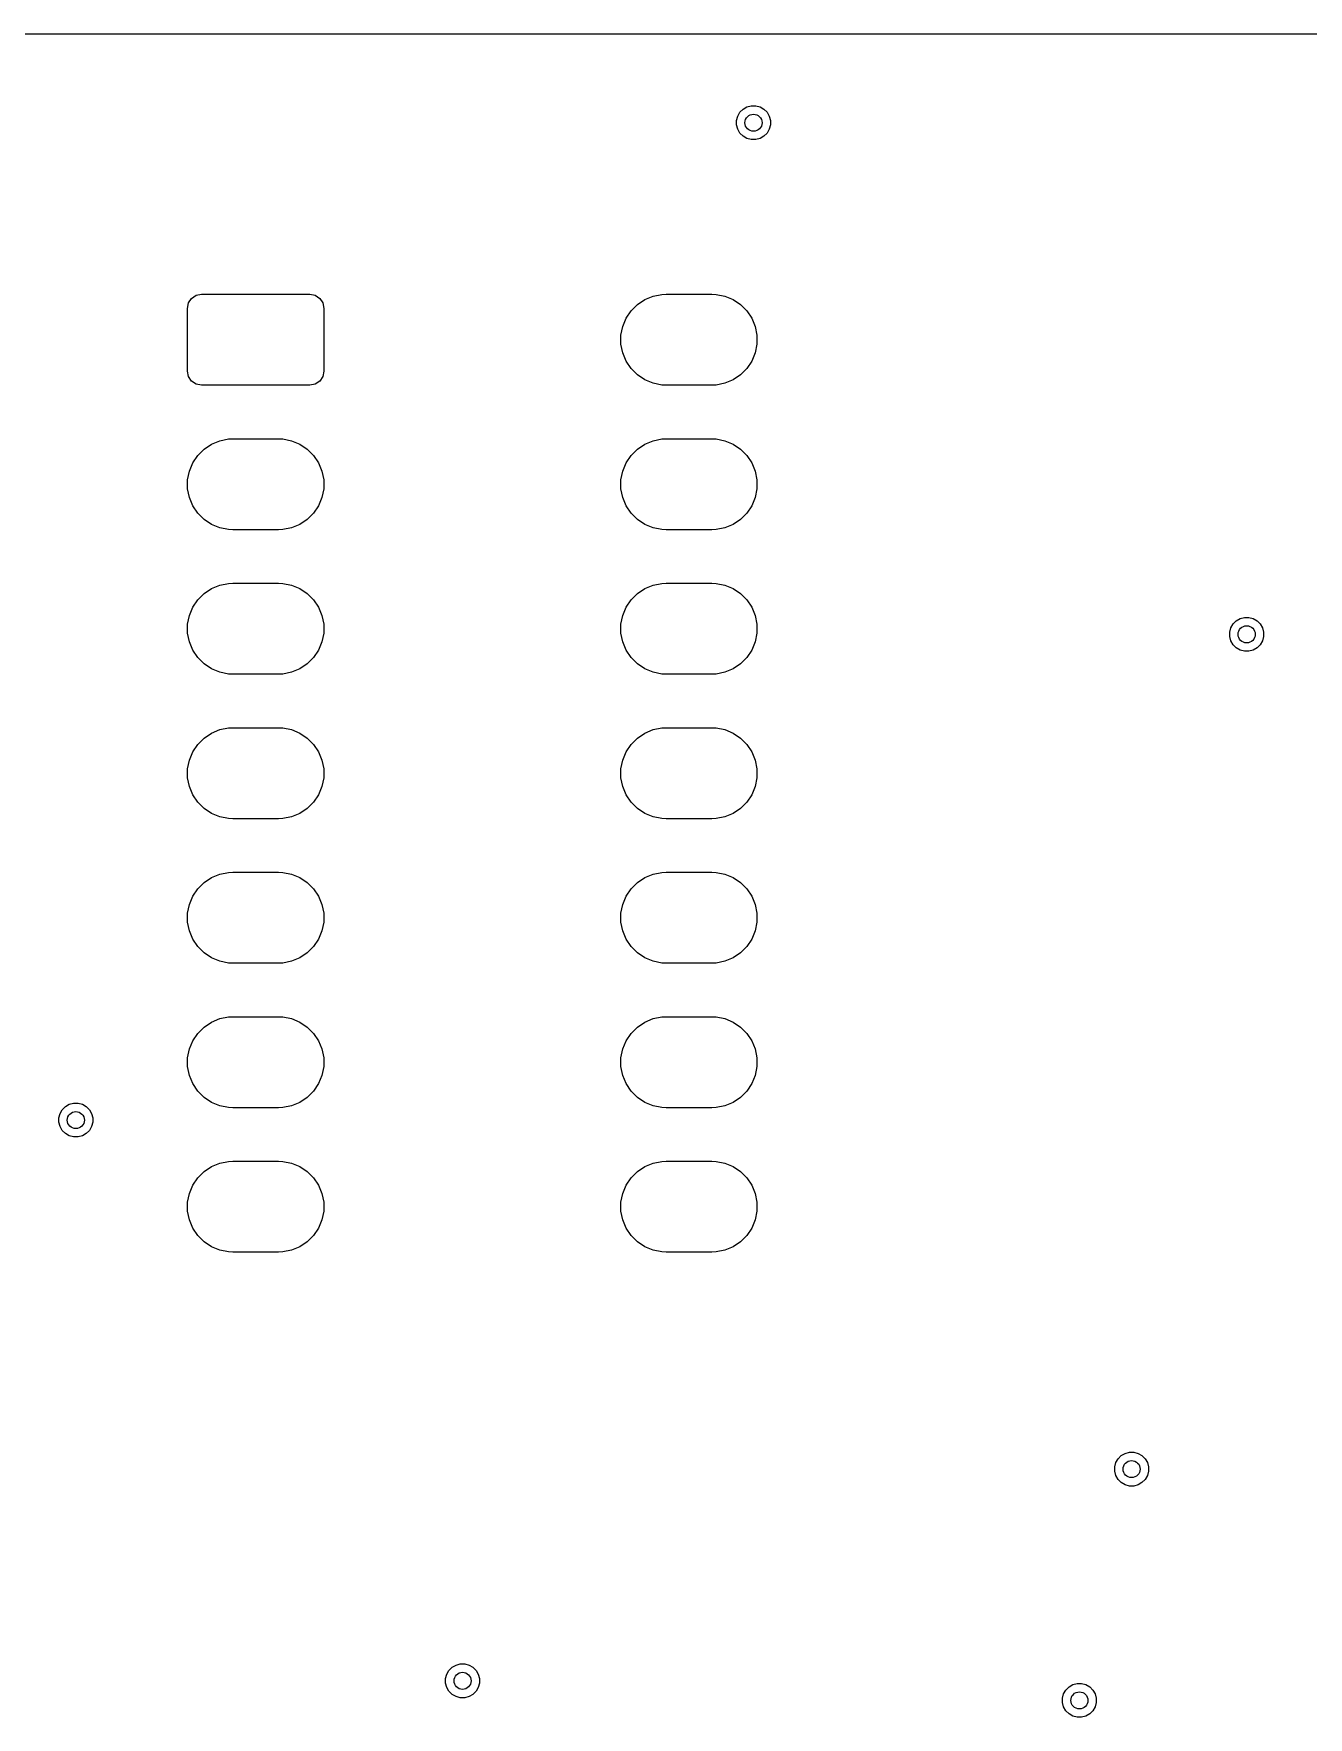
# Model space of a CAD drawing. Extents: x 44.5 to 133, y -119 to -55.5.
# Drawn here: x 66.48 to 88.89, y -85.1 to -55.5 of the extents above; entities that cross this region are included whole.
import ezdxf

# ---------------------------------------------------------------- set-up
doc = ezdxf.new("R2010")
doc.units = 0
doc.layers.add('BLACK', color=7, linetype='CONTINUOUS')

msp = doc.modelspace()

# ---------------------------------------------------------------- linework, layer by layer
at = {"layer": 'BLACK', "linetype": 'CONTINUOUS'}
for p, q in [((44.5, -55.5), (133, -55.5)), ((78.952772, -56.826994), (79.020595, -56.787836)), ((79.020595, -56.787836), (79.096242, -56.767567)), ((79.096242, -56.767567), (79.174558, -56.767567)), ((79.174558, -56.767567), (79.250205, -56.787836)), ((79.250205, -56.787836), (79.318028, -56.826994)), ((78.837967, -57.025842), (78.858236, -56.950195)), ((78.837967, -57.104158), (78.837967, -57.025842)), ((78.858236, -57.179805), (78.837967, -57.104158)), ((78.858236, -56.950195), (78.897394, -56.882372)), ((78.897394, -56.882372), (78.952772, -56.826994)), ((79.318028, -56.826994), (79.373406, -56.882372)), ((79.373406, -56.882372), (79.412564, -56.950195)), ((79.412564, -56.950195), (79.432833, -57.025842)), ((79.432833, -57.104158), (79.412564, -57.179805)), ((79.432833, -57.025842), (79.432833, -57.104158)), ((78.897394, -57.247628), (78.858236, -57.179805)), ((78.952772, -57.303006), (78.897394, -57.247628)), ((79.020595, -57.342164), (78.952772, -57.303006)), ((79.096242, -57.362433), (79.020595, -57.342164)), ((79.174558, -57.362433), (79.096242, -57.362433)), ((79.250205, -57.342164), (79.174558, -57.362433)), ((79.318028, -57.303006), (79.250205, -57.342164)), ((79.373406, -57.247628), (79.318028, -57.303006)), ((79.412564, -57.179805), (79.373406, -57.247628)), ((69.18, -60.33), (69.19903, -60.234329)), ((69.18, -61.43), (69.18, -60.33)), ((69.19903, -60.234329), (69.253223, -60.153223)), ((69.253223, -60.153223), (69.334329, -60.09903)), ((69.334329, -60.09903), (69.43, -60.08)), ((69.43, -60.08), (71.33, -60.08)), ((71.33, -60.08), (71.425671, -60.09903)), ((71.425671, -60.09903), (71.506777, -60.153223)), ((71.506777, -60.153223), (71.56097, -60.234329)), ((71.56097, -60.234329), (71.58, -60.33)), ((71.58, -60.33), (71.58, -61.43)), ((76.894463, -60.502883), (76.981592, -60.372485)), ((76.981592, -60.372485), (77.092485, -60.261592)), ((77.092485, -60.261592), (77.222883, -60.174463)), ((77.222883, -60.174463), (77.367772, -60.114448)), ((77.367772, -60.114448), (77.521586, -60.083852)), ((77.521586, -60.083852), (77.6, -60.08)), ((77.6, -60.08), (78.4, -60.08)), ((78.4, -60.08), (78.478414, -60.083852)), ((78.478414, -60.083852), (78.632228, -60.114448)), ((78.632228, -60.114448), (78.777117, -60.174463)), ((78.777117, -60.174463), (78.907515, -60.261592)), ((78.907515, -60.261592), (79.018408, -60.372485)), ((79.018408, -60.372485), (79.105537, -60.502883)), ((76.803852, -60.801586), (76.834448, -60.647772)), ((76.834448, -60.647772), (76.894463, -60.502883)), ((79.105537, -60.502883), (79.165552, -60.647772)), ((79.165552, -60.647772), (79.196148, -60.801586)), ((76.803852, -60.958414), (76.803852, -60.801586)), ((76.834448, -61.112228), (76.803852, -60.958414)), ((79.196148, -60.958414), (79.165552, -61.112228)), ((79.196148, -60.801586), (79.196148, -60.958414)), ((76.894463, -61.257117), (76.834448, -61.112228)), ((76.981592, -61.387515), (76.894463, -61.257117)), ((79.105537, -61.257117), (79.018408, -61.387515)), ((79.165552, -61.112228), (79.105537, -61.257117)), ((69.19903, -61.525671), (69.18, -61.43)), ((69.253223, -61.606777), (69.19903, -61.525671)), ((71.56097, -61.525671), (71.506777, -61.606777)), ((71.58, -61.43), (71.56097, -61.525671)), ((77.092485, -61.498408), (76.981592, -61.387515)), ((77.222883, -61.585537), (77.092485, -61.498408)), ((78.907515, -61.498408), (78.777117, -61.585537)), ((79.018408, -61.387515), (78.907515, -61.498408)), ((69.334329, -61.66097), (69.253223, -61.606777)), ((69.43, -61.68), (69.334329, -61.66097)), ((71.33, -61.68), (69.43, -61.68)), ((71.425671, -61.66097), (71.33, -61.68)), ((71.506777, -61.606777), (71.425671, -61.66097)), ((77.367772, -61.645552), (77.222883, -61.585537)), ((77.521586, -61.676148), (77.367772, -61.645552)), ((77.6, -61.68), (77.521586, -61.676148)), ((78.4, -61.68), (77.6, -61.68)), ((78.478414, -61.676148), (78.4, -61.68)), ((78.632228, -61.645552), (78.478414, -61.676148)), ((78.777117, -61.585537), (78.632228, -61.645552)), ((69.472485, -62.801592), (69.602883, -62.714463)), ((69.602883, -62.714463), (69.747772, -62.654448)), ((69.747772, -62.654448), (69.901586, -62.623852)), ((69.901586, -62.623852), (69.98, -62.62)), ((69.98, -62.62), (70.78, -62.62)), ((70.78, -62.62), (70.858414, -62.623852)), ((70.858414, -62.623852), (71.012228, -62.654448)), ((71.012228, -62.654448), (71.157117, -62.714463)), ((71.157117, -62.714463), (71.287515, -62.801592)), ((77.092485, -62.801592), (77.222883, -62.714463)), ((77.222883, -62.714463), (77.367772, -62.654448)), ((77.367772, -62.654448), (77.521586, -62.623852)), ((77.521586, -62.623852), (77.6, -62.62)), ((77.6, -62.62), (78.4, -62.62)), ((78.4, -62.62), (78.478414, -62.623852)), ((78.478414, -62.623852), (78.632228, -62.654448)), ((78.632228, -62.654448), (78.777117, -62.714463)), ((78.777117, -62.714463), (78.907515, -62.801592)), ((69.274463, -63.042883), (69.361592, -62.912485)), ((69.361592, -62.912485), (69.472485, -62.801592)), ((71.287515, -62.801592), (71.398408, -62.912485)), ((71.398408, -62.912485), (71.485537, -63.042883)), ((76.894463, -63.042883), (76.981592, -62.912485)), ((76.981592, -62.912485), (77.092485, -62.801592)), ((78.907515, -62.801592), (79.018408, -62.912485)), ((79.018408, -62.912485), (79.105537, -63.042883)), ((69.183852, -63.341586), (69.214448, -63.187772)), ((69.214448, -63.187772), (69.274463, -63.042883)), ((71.485537, -63.042883), (71.545552, -63.187772)), ((71.545552, -63.187772), (71.576148, -63.341586)), ((76.803852, -63.341586), (76.834448, -63.187772)), ((76.834448, -63.187772), (76.894463, -63.042883)), ((79.105537, -63.042883), (79.165552, -63.187772)), ((79.165552, -63.187772), (79.196148, -63.341586)), ((69.183852, -63.498414), (69.183852, -63.341586)), ((69.214448, -63.652228), (69.183852, -63.498414)), ((71.576148, -63.498414), (71.545552, -63.652228)), ((71.576148, -63.341586), (71.576148, -63.498414)), ((76.803852, -63.498414), (76.803852, -63.341586)), ((76.834448, -63.652228), (76.803852, -63.498414)), ((79.196148, -63.498414), (79.165552, -63.652228)), ((79.196148, -63.341586), (79.196148, -63.498414)), ((69.274463, -63.797117), (69.214448, -63.652228)), ((69.361592, -63.927515), (69.274463, -63.797117)), ((71.485537, -63.797117), (71.398408, -63.927515)), ((71.545552, -63.652228), (71.485537, -63.797117)), ((76.894463, -63.797117), (76.834448, -63.652228)), ((76.981592, -63.927515), (76.894463, -63.797117)), ((79.105537, -63.797117), (79.018408, -63.927515)), ((79.165552, -63.652228), (79.105537, -63.797117)), ((69.472485, -64.038408), (69.361592, -63.927515)), ((69.602883, -64.125537), (69.472485, -64.038408)), ((69.747772, -64.185552), (69.602883, -64.125537)), ((69.901586, -64.216148), (69.747772, -64.185552)), ((69.98, -64.22), (69.901586, -64.216148)), ((70.78, -64.22), (69.98, -64.22)), ((70.858414, -64.216148), (70.78, -64.22)), ((71.012228, -64.185552), (70.858414, -64.216148)), ((71.157117, -64.125537), (71.012228, -64.185552)), ((71.287515, -64.038408), (71.157117, -64.125537)), ((71.398408, -63.927515), (71.287515, -64.038408)), ((77.092485, -64.038408), (76.981592, -63.927515)), ((77.222883, -64.125537), (77.092485, -64.038408)), ((77.367772, -64.185552), (77.222883, -64.125537)), ((77.521586, -64.216148), (77.367772, -64.185552)), ((77.6, -64.22), (77.521586, -64.216148)), ((78.4, -64.22), (77.6, -64.22)), ((78.478414, -64.216148), (78.4, -64.22)), ((78.632228, -64.185552), (78.478414, -64.216148)), ((78.777117, -64.125537), (78.632228, -64.185552)), ((78.907515, -64.038408), (78.777117, -64.125537)), ((79.018408, -63.927515), (78.907515, -64.038408)), ((69.361592, -65.452485), (69.472485, -65.341592)), ((69.472485, -65.341592), (69.602883, -65.254463)), ((69.602883, -65.254463), (69.747772, -65.194448)), ((69.747772, -65.194448), (69.901586, -65.163852)), ((69.901586, -65.163852), (69.98, -65.16)), ((69.98, -65.16), (70.78, -65.16)), ((70.78, -65.16), (70.858414, -65.163852)), ((70.858414, -65.163852), (71.012228, -65.194448)), ((71.012228, -65.194448), (71.157117, -65.254463)), ((71.157117, -65.254463), (71.287515, -65.341592)), ((71.287515, -65.341592), (71.398408, -65.452485)), ((76.981592, -65.452485), (77.092485, -65.341592)), ((77.092485, -65.341592), (77.222883, -65.254463)), ((77.222883, -65.254463), (77.367772, -65.194448)), ((77.367772, -65.194448), (77.521586, -65.163852)), ((77.521586, -65.163852), (77.6, -65.16)), ((77.6, -65.16), (78.4, -65.16)), ((78.4, -65.16), (78.478414, -65.163852)), ((78.478414, -65.163852), (78.632228, -65.194448)), ((78.632228, -65.194448), (78.777117, -65.254463)), ((78.777117, -65.254463), (78.907515, -65.341592)), ((78.907515, -65.341592), (79.018408, -65.452485)), ((69.214448, -65.727772), (69.274463, -65.582883)), ((69.274463, -65.582883), (69.361592, -65.452485)), ((71.398408, -65.452485), (71.485537, -65.582883)), ((71.485537, -65.582883), (71.545552, -65.727772)), ((76.834448, -65.727772), (76.894463, -65.582883)), ((76.894463, -65.582883), (76.981592, -65.452485)), ((79.018408, -65.452485), (79.105537, -65.582883)), ((79.105537, -65.582883), (79.165552, -65.727772)), ((69.183852, -65.881586), (69.214448, -65.727772)), ((69.183852, -66.038414), (69.183852, -65.881586)), ((71.545552, -65.727772), (71.576148, -65.881586)), ((71.576148, -65.881586), (71.576148, -66.038414)), ((76.803852, -65.881586), (76.834448, -65.727772)), ((76.803852, -66.038414), (76.803852, -65.881586)), ((79.165552, -65.727772), (79.196148, -65.881586)), ((79.196148, -65.881586), (79.196148, -66.038414)), ((87.510367, -66.019442), (87.530636, -65.943795)), ((87.530636, -65.943795), (87.569794, -65.875972)), ((87.569794, -65.875972), (87.625172, -65.820594)), ((87.625172, -65.820594), (87.692995, -65.781436)), ((87.692995, -65.781436), (87.768642, -65.761167)), ((87.768642, -65.761167), (87.846958, -65.761167)), ((87.846958, -65.761167), (87.922605, -65.781436)), ((87.922605, -65.781436), (87.990428, -65.820594)), ((87.990428, -65.820594), (88.045806, -65.875972)), ((88.045806, -65.875972), (88.084964, -65.943795)), ((88.084964, -65.943795), (88.105233, -66.019442)), ((69.214448, -66.192228), (69.183852, -66.038414)), ((69.274463, -66.337117), (69.214448, -66.192228)), ((71.545552, -66.192228), (71.485537, -66.337117)), ((71.576148, -66.038414), (71.545552, -66.192228)), ((76.834448, -66.192228), (76.803852, -66.038414)), ((76.894463, -66.337117), (76.834448, -66.192228)), ((79.165552, -66.192228), (79.105537, -66.337117)), ((79.196148, -66.038414), (79.165552, -66.192228)), ((87.510367, -66.097758), (87.510367, -66.019442)), ((87.530636, -66.173405), (87.510367, -66.097758)), ((87.569794, -66.241228), (87.530636, -66.173405)), ((87.625172, -66.296606), (87.569794, -66.241228)), ((88.045806, -66.241228), (87.990428, -66.296606)), ((88.084964, -66.173405), (88.045806, -66.241228)), ((88.105233, -66.097758), (88.084964, -66.173405)), ((88.105233, -66.019442), (88.105233, -66.097758)), ((69.361592, -66.467515), (69.274463, -66.337117)), ((69.472485, -66.578408), (69.361592, -66.467515)), ((69.602883, -66.665537), (69.472485, -66.578408)), ((71.287515, -66.578408), (71.157117, -66.665537)), ((71.398408, -66.467515), (71.287515, -66.578408)), ((71.485537, -66.337117), (71.398408, -66.467515)), ((76.981592, -66.467515), (76.894463, -66.337117)), ((77.092485, -66.578408), (76.981592, -66.467515)), ((77.222883, -66.665537), (77.092485, -66.578408)), ((78.907515, -66.578408), (78.777117, -66.665537)), ((79.018408, -66.467515), (78.907515, -66.578408)), ((79.105537, -66.337117), (79.018408, -66.467515)), ((87.692995, -66.335764), (87.625172, -66.296606)), ((87.768642, -66.356033), (87.692995, -66.335764)), ((87.846958, -66.356033), (87.768642, -66.356033)), ((87.922605, -66.335764), (87.846958, -66.356033)), ((87.990428, -66.296606), (87.922605, -66.335764)), ((69.747772, -66.725552), (69.602883, -66.665537)), ((69.901586, -66.756148), (69.747772, -66.725552)), ((69.98, -66.76), (69.901586, -66.756148)), ((70.78, -66.76), (69.98, -66.76)), ((70.858414, -66.756148), (70.78, -66.76)), ((71.012228, -66.725552), (70.858414, -66.756148)), ((71.157117, -66.665537), (71.012228, -66.725552)), ((77.367772, -66.725552), (77.222883, -66.665537)), ((77.521586, -66.756148), (77.367772, -66.725552)), ((77.6, -66.76), (77.521586, -66.756148)), ((78.4, -66.76), (77.6, -66.76)), ((78.478414, -66.756148), (78.4, -66.76)), ((78.632228, -66.725552), (78.478414, -66.756148)), ((78.777117, -66.665537), (78.632228, -66.725552)), ((69.602883, -67.794463), (69.747772, -67.734448)), ((69.747772, -67.734448), (69.901586, -67.703852)), ((69.901586, -67.703852), (69.98, -67.7)), ((69.98, -67.7), (70.78, -67.7)), ((70.78, -67.7), (70.858414, -67.703852)), ((70.858414, -67.703852), (71.012228, -67.734448)), ((71.012228, -67.734448), (71.157117, -67.794463)), ((77.222883, -67.794463), (77.367772, -67.734448)), ((77.367772, -67.734448), (77.521586, -67.703852)), ((77.521586, -67.703852), (77.6, -67.7)), ((77.6, -67.7), (78.4, -67.7)), ((78.4, -67.7), (78.478414, -67.703852)), ((78.478414, -67.703852), (78.632228, -67.734448)), ((78.632228, -67.734448), (78.777117, -67.794463)), ((69.274463, -68.122883), (69.361592, -67.992485)), ((69.361592, -67.992485), (69.472485, -67.881592)), ((69.472485, -67.881592), (69.602883, -67.794463)), ((71.157117, -67.794463), (71.287515, -67.881592)), ((71.287515, -67.881592), (71.398408, -67.992485)), ((71.398408, -67.992485), (71.485537, -68.122883)), ((76.894463, -68.122883), (76.981592, -67.992485)), ((76.981592, -67.992485), (77.092485, -67.881592)), ((77.092485, -67.881592), (77.222883, -67.794463)), ((78.777117, -67.794463), (78.907515, -67.881592)), ((78.907515, -67.881592), (79.018408, -67.992485)), ((79.018408, -67.992485), (79.105537, -68.122883)), ((69.183852, -68.421586), (69.214448, -68.267772)), ((69.214448, -68.267772), (69.274463, -68.122883)), ((71.485537, -68.122883), (71.545552, -68.267772)), ((71.545552, -68.267772), (71.576148, -68.421586)), ((76.803852, -68.421586), (76.834448, -68.267772)), ((76.834448, -68.267772), (76.894463, -68.122883)), ((79.105537, -68.122883), (79.165552, -68.267772)), ((79.165552, -68.267772), (79.196148, -68.421586)), ((69.183852, -68.578414), (69.183852, -68.421586)), ((69.214448, -68.732228), (69.183852, -68.578414)), ((71.576148, -68.578414), (71.545552, -68.732228)), ((71.576148, -68.421586), (71.576148, -68.578414)), ((76.803852, -68.578414), (76.803852, -68.421586)), ((76.834448, -68.732228), (76.803852, -68.578414)), ((79.196148, -68.578414), (79.165552, -68.732228)), ((79.196148, -68.421586), (79.196148, -68.578414)), ((69.274463, -68.877117), (69.214448, -68.732228)), ((69.361592, -69.007515), (69.274463, -68.877117)), ((71.485537, -68.877117), (71.398408, -69.007515)), ((71.545552, -68.732228), (71.485537, -68.877117)), ((76.894463, -68.877117), (76.834448, -68.732228)), ((76.981592, -69.007515), (76.894463, -68.877117)), ((79.105537, -68.877117), (79.018408, -69.007515)), ((79.165552, -68.732228), (79.105537, -68.877117)), ((69.472485, -69.118408), (69.361592, -69.007515)), ((69.602883, -69.205537), (69.472485, -69.118408)), ((69.747772, -69.265552), (69.602883, -69.205537)), ((71.157117, -69.205537), (71.012228, -69.265552)), ((71.287515, -69.118408), (71.157117, -69.205537)), ((71.398408, -69.007515), (71.287515, -69.118408)), ((77.092485, -69.118408), (76.981592, -69.007515)), ((77.222883, -69.205537), (77.092485, -69.118408)), ((77.367772, -69.265552), (77.222883, -69.205537)), ((78.777117, -69.205537), (78.632228, -69.265552)), ((78.907515, -69.118408), (78.777117, -69.205537)), ((79.018408, -69.007515), (78.907515, -69.118408)), ((69.901586, -69.296148), (69.747772, -69.265552)), ((69.98, -69.3), (69.901586, -69.296148)), ((70.78, -69.3), (69.98, -69.3)), ((70.858414, -69.296148), (70.78, -69.3)), ((71.012228, -69.265552), (70.858414, -69.296148)), ((77.521586, -69.296148), (77.367772, -69.265552)), ((77.6, -69.3), (77.521586, -69.296148)), ((78.4, -69.3), (77.6, -69.3)), ((78.478414, -69.296148), (78.4, -69.3)), ((78.632228, -69.265552), (78.478414, -69.296148)), ((69.361592, -70.532485), (69.472485, -70.421592)), ((69.472485, -70.421592), (69.602883, -70.334463)), ((69.602883, -70.334463), (69.747772, -70.274448)), ((69.747772, -70.274448), (69.901586, -70.243852)), ((69.901586, -70.243852), (69.98, -70.24)), ((69.98, -70.24), (70.78, -70.24)), ((70.78, -70.24), (70.858414, -70.243852)), ((70.858414, -70.243852), (71.012228, -70.274448)), ((71.012228, -70.274448), (71.157117, -70.334463)), ((71.157117, -70.334463), (71.287515, -70.421592)), ((71.287515, -70.421592), (71.398408, -70.532485)), ((76.981592, -70.532485), (77.092485, -70.421592)), ((77.092485, -70.421592), (77.222883, -70.334463)), ((77.222883, -70.334463), (77.367772, -70.274448)), ((77.367772, -70.274448), (77.521586, -70.243852)), ((77.521586, -70.243852), (77.6, -70.24)), ((77.6, -70.24), (78.4, -70.24)), ((78.4, -70.24), (78.478414, -70.243852)), ((78.478414, -70.243852), (78.632228, -70.274448)), ((78.632228, -70.274448), (78.777117, -70.334463)), ((78.777117, -70.334463), (78.907515, -70.421592)), ((78.907515, -70.421592), (79.018408, -70.532485)), ((69.214448, -70.807772), (69.274463, -70.662883)), ((69.274463, -70.662883), (69.361592, -70.532485)), ((71.398408, -70.532485), (71.485537, -70.662883)), ((71.485537, -70.662883), (71.545552, -70.807772)), ((76.834448, -70.807772), (76.894463, -70.662883)), ((76.894463, -70.662883), (76.981592, -70.532485)), ((79.018408, -70.532485), (79.105537, -70.662883)), ((79.105537, -70.662883), (79.165552, -70.807772)), ((69.183852, -70.961586), (69.214448, -70.807772)), ((69.183852, -71.118414), (69.183852, -70.961586)), ((71.545552, -70.807772), (71.576148, -70.961586)), ((71.576148, -70.961586), (71.576148, -71.118414)), ((76.803852, -70.961586), (76.834448, -70.807772)), ((76.803852, -71.118414), (76.803852, -70.961586)), ((79.165552, -70.807772), (79.196148, -70.961586)), ((79.196148, -70.961586), (79.196148, -71.118414)), ((69.214448, -71.272228), (69.183852, -71.118414)), ((69.274463, -71.417117), (69.214448, -71.272228)), ((71.545552, -71.272228), (71.485537, -71.417117)), ((71.576148, -71.118414), (71.545552, -71.272228)), ((76.834448, -71.272228), (76.803852, -71.118414)), ((76.894463, -71.417117), (76.834448, -71.272228)), ((79.165552, -71.272228), (79.105537, -71.417117)), ((79.196148, -71.118414), (79.165552, -71.272228)), ((69.361592, -71.547515), (69.274463, -71.417117)), ((69.472485, -71.658408), (69.361592, -71.547515)), ((71.398408, -71.547515), (71.287515, -71.658408)), ((71.485537, -71.417117), (71.398408, -71.547515)), ((76.981592, -71.547515), (76.894463, -71.417117)), ((77.092485, -71.658408), (76.981592, -71.547515)), ((79.018408, -71.547515), (78.907515, -71.658408)), ((79.105537, -71.417117), (79.018408, -71.547515)), ((69.602883, -71.745537), (69.472485, -71.658408)), ((69.747772, -71.805552), (69.602883, -71.745537)), ((69.901586, -71.836148), (69.747772, -71.805552)), ((69.98, -71.84), (69.901586, -71.836148)), ((70.78, -71.84), (69.98, -71.84)), ((70.858414, -71.836148), (70.78, -71.84)), ((71.012228, -71.805552), (70.858414, -71.836148)), ((71.157117, -71.745537), (71.012228, -71.805552)), ((71.287515, -71.658408), (71.157117, -71.745537)), ((77.222883, -71.745537), (77.092485, -71.658408)), ((77.367772, -71.805552), (77.222883, -71.745537)), ((77.521586, -71.836148), (77.367772, -71.805552)), ((77.6, -71.84), (77.521586, -71.836148)), ((78.4, -71.84), (77.6, -71.84)), ((78.478414, -71.836148), (78.4, -71.84)), ((78.632228, -71.805552), (78.478414, -71.836148)), ((78.777117, -71.745537), (78.632228, -71.805552)), ((78.907515, -71.658408), (78.777117, -71.745537)), ((69.747772, -72.814448), (69.901586, -72.783852)), ((69.901586, -72.783852), (69.98, -72.78)), ((69.98, -72.78), (70.78, -72.78)), ((70.78, -72.78), (70.858414, -72.783852)), ((70.858414, -72.783852), (71.012228, -72.814448)), ((77.367772, -72.814448), (77.521586, -72.783852)), ((77.521586, -72.783852), (77.6, -72.78)), ((77.6, -72.78), (78.4, -72.78)), ((78.4, -72.78), (78.478414, -72.783852)), ((78.478414, -72.783852), (78.632228, -72.814448)), ((69.274463, -73.202883), (69.361592, -73.072485)), ((69.361592, -73.072485), (69.472485, -72.961592)), ((69.472485, -72.961592), (69.602883, -72.874463)), ((69.602883, -72.874463), (69.747772, -72.814448)), ((71.012228, -72.814448), (71.157117, -72.874463)), ((71.157117, -72.874463), (71.287515, -72.961592)), ((71.287515, -72.961592), (71.398408, -73.072485)), ((71.398408, -73.072485), (71.485537, -73.202883)), ((76.894463, -73.202883), (76.981592, -73.072485)), ((76.981592, -73.072485), (77.092485, -72.961592)), ((77.092485, -72.961592), (77.222883, -72.874463)), ((77.222883, -72.874463), (77.367772, -72.814448)), ((78.632228, -72.814448), (78.777117, -72.874463)), ((78.777117, -72.874463), (78.907515, -72.961592)), ((78.907515, -72.961592), (79.018408, -73.072485)), ((79.018408, -73.072485), (79.105537, -73.202883)), ((69.183852, -73.501586), (69.214448, -73.347772)), ((69.214448, -73.347772), (69.274463, -73.202883)), ((71.485537, -73.202883), (71.545552, -73.347772)), ((71.545552, -73.347772), (71.576148, -73.501586)), ((76.803852, -73.501586), (76.834448, -73.347772)), ((76.834448, -73.347772), (76.894463, -73.202883)), ((79.105537, -73.202883), (79.165552, -73.347772)), ((79.165552, -73.347772), (79.196148, -73.501586)), ((69.183852, -73.658414), (69.183852, -73.501586)), ((69.214448, -73.812228), (69.183852, -73.658414)), ((71.576148, -73.658414), (71.545552, -73.812228)), ((71.576148, -73.501586), (71.576148, -73.658414)), ((76.803852, -73.658414), (76.803852, -73.501586)), ((76.834448, -73.812228), (76.803852, -73.658414)), ((79.196148, -73.658414), (79.165552, -73.812228)), ((79.196148, -73.501586), (79.196148, -73.658414)), ((69.274463, -73.957117), (69.214448, -73.812228)), ((69.361592, -74.087515), (69.274463, -73.957117)), ((71.485537, -73.957117), (71.398408, -74.087515)), ((71.545552, -73.812228), (71.485537, -73.957117)), ((76.894463, -73.957117), (76.834448, -73.812228)), ((76.981592, -74.087515), (76.894463, -73.957117)), ((79.105537, -73.957117), (79.018408, -74.087515)), ((79.165552, -73.812228), (79.105537, -73.957117)), ((69.472485, -74.198408), (69.361592, -74.087515)), ((69.602883, -74.285537), (69.472485, -74.198408)), ((69.747772, -74.345552), (69.602883, -74.285537)), ((71.157117, -74.285537), (71.012228, -74.345552)), ((71.287515, -74.198408), (71.157117, -74.285537)), ((71.398408, -74.087515), (71.287515, -74.198408)), ((77.092485, -74.198408), (76.981592, -74.087515)), ((77.222883, -74.285537), (77.092485, -74.198408)), ((77.367772, -74.345552), (77.222883, -74.285537)), ((78.777117, -74.285537), (78.632228, -74.345552)), ((78.907515, -74.198408), (78.777117, -74.285537)), ((79.018408, -74.087515), (78.907515, -74.198408)), ((66.919867, -74.558142), (66.940136, -74.482495)), ((66.919867, -74.636458), (66.919867, -74.558142)), ((66.940136, -74.482495), (66.979294, -74.414672)), ((66.979294, -74.414672), (67.034672, -74.359294)), ((67.034672, -74.359294), (67.102495, -74.320136)), ((67.102495, -74.320136), (67.178142, -74.299867)), ((67.178142, -74.299867), (67.256458, -74.299867)), ((67.256458, -74.299867), (67.332105, -74.320136)), ((67.332105, -74.320136), (67.399928, -74.359294)), ((67.399928, -74.359294), (67.455306, -74.414672)), ((67.455306, -74.414672), (67.494464, -74.482495)), ((67.494464, -74.482495), (67.514733, -74.558142)), ((67.514733, -74.558142), (67.514733, -74.636458)), ((69.901586, -74.376148), (69.747772, -74.345552)), ((69.98, -74.38), (69.901586, -74.376148)), ((70.78, -74.38), (69.98, -74.38)), ((70.858414, -74.376148), (70.78, -74.38)), ((71.012228, -74.345552), (70.858414, -74.376148)), ((77.521586, -74.376148), (77.367772, -74.345552)), ((77.6, -74.38), (77.521586, -74.376148)), ((78.4, -74.38), (77.6, -74.38)), ((78.478414, -74.376148), (78.4, -74.38)), ((78.632228, -74.345552), (78.478414, -74.376148)), ((66.940136, -74.712105), (66.919867, -74.636458)), ((66.979294, -74.779928), (66.940136, -74.712105)), ((67.034672, -74.835306), (66.979294, -74.779928)), ((67.102495, -74.874464), (67.034672, -74.835306)), ((67.178142, -74.894733), (67.102495, -74.874464)), ((67.332105, -74.874464), (67.256458, -74.894733)), ((67.399928, -74.835306), (67.332105, -74.874464)), ((67.455306, -74.779928), (67.399928, -74.835306)), ((67.494464, -74.712105), (67.455306, -74.779928)), ((67.514733, -74.636458), (67.494464, -74.712105)), ((67.256458, -74.894733), (67.178142, -74.894733)), ((69.472485, -75.501592), (69.602883, -75.414463)), ((69.602883, -75.414463), (69.747772, -75.354448)), ((69.747772, -75.354448), (69.901586, -75.323852)), ((69.901586, -75.323852), (69.98, -75.32)), ((69.98, -75.32), (70.78, -75.32)), ((70.78, -75.32), (70.858414, -75.323852)), ((70.858414, -75.323852), (71.012228, -75.354448)), ((71.012228, -75.354448), (71.157117, -75.414463)), ((71.157117, -75.414463), (71.287515, -75.501592)), ((77.092485, -75.501592), (77.222883, -75.414463)), ((77.222883, -75.414463), (77.367772, -75.354448)), ((77.367772, -75.354448), (77.521586, -75.323852)), ((77.521586, -75.323852), (77.6, -75.32)), ((77.6, -75.32), (78.4, -75.32)), ((78.4, -75.32), (78.478414, -75.323852)), ((78.478414, -75.323852), (78.632228, -75.354448)), ((78.632228, -75.354448), (78.777117, -75.414463)), ((78.777117, -75.414463), (78.907515, -75.501592)), ((69.214448, -75.887772), (69.274463, -75.742883)), ((69.274463, -75.742883), (69.361592, -75.612485)), ((69.361592, -75.612485), (69.472485, -75.501592)), ((71.287515, -75.501592), (71.398408, -75.612485)), ((71.398408, -75.612485), (71.485537, -75.742883)), ((71.485537, -75.742883), (71.545552, -75.887772)), ((76.834448, -75.887772), (76.894463, -75.742883)), ((76.894463, -75.742883), (76.981592, -75.612485)), ((76.981592, -75.612485), (77.092485, -75.501592)), ((78.907515, -75.501592), (79.018408, -75.612485)), ((79.018408, -75.612485), (79.105537, -75.742883)), ((79.105537, -75.742883), (79.165552, -75.887772)), ((69.183852, -76.041586), (69.214448, -75.887772)), ((69.183852, -76.198414), (69.183852, -76.041586)), ((71.545552, -75.887772), (71.576148, -76.041586)), ((71.576148, -76.041586), (71.576148, -76.198414)), ((76.803852, -76.041586), (76.834448, -75.887772)), ((76.803852, -76.198414), (76.803852, -76.041586)), ((79.165552, -75.887772), (79.196148, -76.041586)), ((79.196148, -76.041586), (79.196148, -76.198414)), ((69.214448, -76.352228), (69.183852, -76.198414)), ((69.274463, -76.497117), (69.214448, -76.352228)), ((71.545552, -76.352228), (71.485537, -76.497117)), ((71.576148, -76.198414), (71.545552, -76.352228)), ((76.834448, -76.352228), (76.803852, -76.198414)), ((76.894463, -76.497117), (76.834448, -76.352228)), ((79.165552, -76.352228), (79.105537, -76.497117)), ((79.196148, -76.198414), (79.165552, -76.352228)), ((69.361592, -76.627515), (69.274463, -76.497117)), ((69.472485, -76.738408), (69.361592, -76.627515)), ((71.398408, -76.627515), (71.287515, -76.738408)), ((71.485537, -76.497117), (71.398408, -76.627515)), ((76.981592, -76.627515), (76.894463, -76.497117)), ((77.092485, -76.738408), (76.981592, -76.627515)), ((79.018408, -76.627515), (78.907515, -76.738408)), ((79.105537, -76.497117), (79.018408, -76.627515)), ((69.602883, -76.825537), (69.472485, -76.738408)), ((69.747772, -76.885552), (69.602883, -76.825537)), ((69.901586, -76.916148), (69.747772, -76.885552)), ((69.98, -76.92), (69.901586, -76.916148)), ((70.78, -76.92), (69.98, -76.92)), ((70.858414, -76.916148), (70.78, -76.92)), ((71.012228, -76.885552), (70.858414, -76.916148)), ((71.157117, -76.825537), (71.012228, -76.885552)), ((71.287515, -76.738408), (71.157117, -76.825537)), ((77.222883, -76.825537), (77.092485, -76.738408)), ((77.367772, -76.885552), (77.222883, -76.825537)), ((77.521586, -76.916148), (77.367772, -76.885552)), ((77.6, -76.92), (77.521586, -76.916148)), ((78.4, -76.92), (77.6, -76.92)), ((78.478414, -76.916148), (78.4, -76.92)), ((78.632228, -76.885552), (78.478414, -76.916148)), ((78.777117, -76.825537), (78.632228, -76.885552)), ((78.907515, -76.738408), (78.777117, -76.825537)), ((85.546494, -80.549972), (85.601872, -80.494594)), ((85.601872, -80.494594), (85.669695, -80.455436)), ((85.669695, -80.455436), (85.745342, -80.435167)), ((85.745342, -80.435167), (85.823658, -80.435167)), ((85.823658, -80.435167), (85.899305, -80.455436)), ((85.899305, -80.455436), (85.967128, -80.494594)), ((85.967128, -80.494594), (86.022506, -80.549972)), ((85.487067, -80.693442), (85.507336, -80.617795)), ((85.487067, -80.771758), (85.487067, -80.693442)), ((85.507336, -80.847405), (85.487067, -80.771758)), ((85.507336, -80.617795), (85.546494, -80.549972)), ((86.022506, -80.549972), (86.061664, -80.617795)), ((86.061664, -80.617795), (86.081933, -80.693442)), ((86.081933, -80.771758), (86.061664, -80.847405)), ((86.081933, -80.693442), (86.081933, -80.771758)), ((85.546494, -80.915228), (85.507336, -80.847405)), ((85.601872, -80.970606), (85.546494, -80.915228)), ((85.669695, -81.009764), (85.601872, -80.970606)), ((85.745342, -81.030033), (85.669695, -81.009764)), ((85.823658, -81.030033), (85.745342, -81.030033)), ((85.899305, -81.009764), (85.823658, -81.030033)), ((85.967128, -80.970606), (85.899305, -81.009764)), ((86.022506, -80.915228), (85.967128, -80.970606)), ((86.061664, -80.847405), (86.022506, -80.915228)), ((73.720667, -84.415642), (73.740936, -84.339995)), ((73.740936, -84.339995), (73.780094, -84.272172)), ((73.780094, -84.272172), (73.835472, -84.216794)), ((73.835472, -84.216794), (73.903295, -84.177636)), ((73.903295, -84.177636), (73.978942, -84.157367)), ((73.978942, -84.157367), (74.057258, -84.157367)), ((74.057258, -84.157367), (74.132905, -84.177636)), ((74.132905, -84.177636), (74.200728, -84.216794)), ((74.200728, -84.216794), (74.256106, -84.272172)), ((74.256106, -84.272172), (74.295264, -84.339995)), ((74.295264, -84.339995), (74.315533, -84.415642)), ((73.720667, -84.493958), (73.720667, -84.415642)), ((73.740936, -84.569605), (73.720667, -84.493958)), ((73.780094, -84.637428), (73.740936, -84.569605)), ((73.835472, -84.692806), (73.780094, -84.637428)), ((74.256106, -84.637428), (74.200728, -84.692806)), ((74.295264, -84.569605), (74.256106, -84.637428)), ((74.315533, -84.493958), (74.295264, -84.569605)), ((74.315533, -84.415642), (74.315533, -84.493958)), ((84.589136, -84.683795), (84.628294, -84.615972)), ((84.628294, -84.615972), (84.683672, -84.560594)), ((84.683672, -84.560594), (84.751495, -84.521436)), ((84.751495, -84.521436), (84.827142, -84.501167)), ((84.827142, -84.501167), (84.905458, -84.501167)), ((84.905458, -84.501167), (84.981105, -84.521436)), ((84.981105, -84.521436), (85.048928, -84.560594)), ((85.048928, -84.560594), (85.104306, -84.615972)), ((85.104306, -84.615972), (85.143464, -84.683795)), ((73.903295, -84.731964), (73.835472, -84.692806)), ((73.978942, -84.752233), (73.903295, -84.731964)), ((74.057258, -84.752233), (73.978942, -84.752233)), ((74.132905, -84.731964), (74.057258, -84.752233)), ((74.200728, -84.692806), (74.132905, -84.731964)), ((84.568867, -84.759442), (84.589136, -84.683795)), ((84.568867, -84.837758), (84.568867, -84.759442)), ((84.589136, -84.913405), (84.568867, -84.837758)), ((84.628294, -84.981228), (84.589136, -84.913405)), ((85.143464, -84.913405), (85.104306, -84.981228)), ((85.143464, -84.683795), (85.163733, -84.759442)), ((85.163733, -84.837758), (85.143464, -84.913405)), ((85.163733, -84.759442), (85.163733, -84.837758)), ((84.683672, -85.036606), (84.628294, -84.981228)), ((84.751495, -85.075764), (84.683672, -85.036606)), ((84.827142, -85.096033), (84.751495, -85.075764)), ((84.905458, -85.096033), (84.827142, -85.096033)), ((84.981105, -85.075764), (84.905458, -85.096033)), ((85.048928, -85.036606), (84.981105, -85.075764)), ((85.104306, -84.981228), (85.048928, -85.036606))]:
    msp.add_line(p, q, dxfattribs=at)
at = {"layer": 'BLACK'}
for centre in [(79.1354, -57.065), (87.8078, -66.0586), (67.2173, -74.5973), (85.7845, -80.7326), (74.0181, -84.4548), (84.8663, -84.7986)]:
    msp.add_circle(centre, 0.15, dxfattribs=at)

doc.saveas('drawing.dxf')
